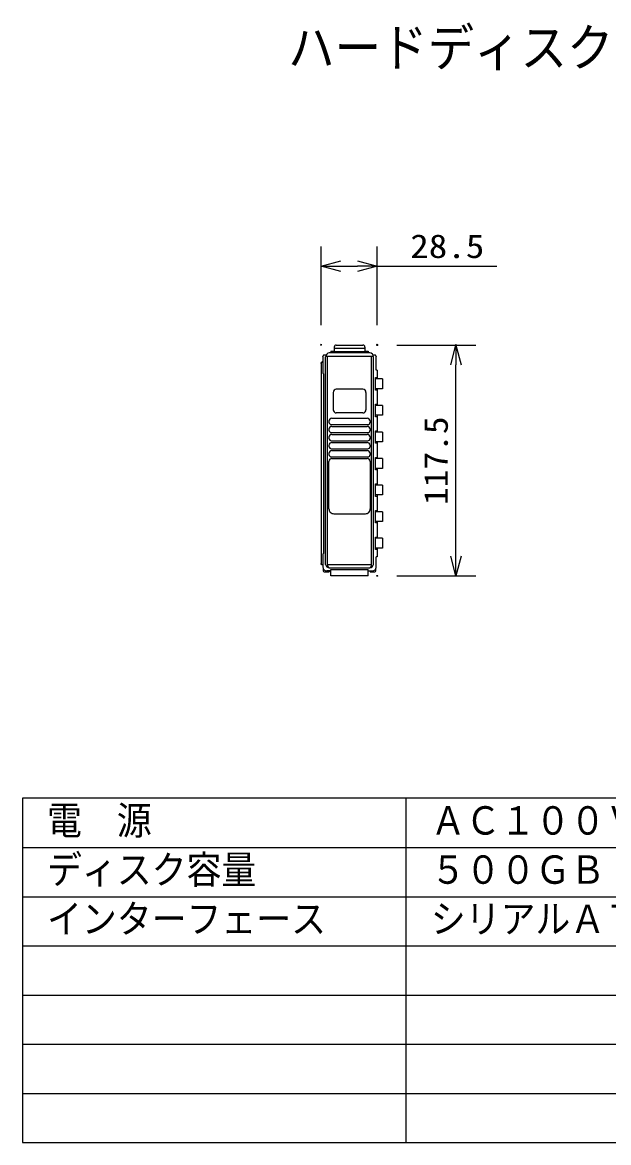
# Model space of a CAD drawing. Units: millimetres, scale not verified. Extents: x -63 to 63, y -57 to 57.
# Drawn here: x -62.5 to -2.9, y -56.5 to 57.4 of the extents above; entities that cross this region are included whole.
import ezdxf
from ezdxf.enums import TextEntityAlignment as Align

# ---------------------------------------------------------------- set-up
doc = ezdxf.new("R2010")
doc.units = ezdxf.units.MM
doc.header["$LTSCALE"] = 0.190236
doc.header["$PDMODE"] = 32
doc.header["$PDSIZE"] = 0.0951
for name, color, linetype in [('0-0_GAIKEI', 1, 'Continuous'), ('0-1_TOUROKU', 3, 'Continuous'), ('0-2_MOJI1', 7, 'Continuous'), ('0-3_WAKU', 1, 'Continuous')]:
    doc.layers.add(name, color=color, linetype=linetype)
doc.styles.add('ＭＳ ゴシック', font='')
doc.styles.get('ＭＳ ゴシック').set_extended_font_data('MS Gothic')

# ---------------------------------------------------------------- blocks, each defined once
blk = doc.blocks.new('_OPEN30')
at = {"layer": '0-2_MOJI1'}
blk.add_line((0, 0), (-1, 0), dxfattribs=at)
blk.add_lwpolyline([(-1, 0.26795), (0, 0), (-1, -0.26795)], dxfattribs=at)

msp = doc.modelspace()

# ---------------------------------------------------------------- linework, layer by layer
at = {"layer": '0-0_GAIKEI', "color": 7}
for p, q in [((-31.1569, 23.963), (-30.8169, 23.963)), ((-31.1569, 23.9629), (-31.1569, 23.783)), ((-30.8169, 24.383), (-30.8169, 23.783)), ((-30.6169, 24.583), (-27.8969, 24.583)), ((-27.6969, 24.383), (-27.6969, 23.783)), ((-27.6969, 23.963), (-27.3569, 23.963)), ((-27.3569, 23.9629), (-27.3569, 23.783)), ((-32.1569, 22.7078), (-32.1569, 22.808)), ((-31.9969, 22.863), (-31.9569, 22.863)), ((-31.9569, 23.4231), (-31.9569, 21.723)), ((-31.6568, 23.563), (-31.8369, 23.563)), ((-27.2014, 23.783), (-31.3125, 23.783)), ((-26.6773, 23.563), (-26.857, 23.563)), ((-26.5569, 22.043), (-26.5569, 23.4231)), ((-32.1569, 22.703), (-32.1569, 2.383)), ((-31.9569, 21.723), (-31.894, 21.6601)), ((-31.894, 21.6601), (-31.894, 3.3858)), ((-26.4626, 22.043), (-26.5569, 22.043)), ((-26.4626, 22.043), (-26.4626, 21.143)), ((-25.8969, 21.143), (-26.608, 21.143)), ((-25.8969, 21.143), (-25.8969, 20.143)), ((-25.8969, 20.143), (-26.608, 20.143)), ((-26.4626, 20.143), (-26.4626, 18.443)), ((-25.8969, 18.443), (-26.608, 18.443)), ((-25.8969, 18.443), (-25.8969, 17.443)), ((-25.8969, 17.443), (-26.608, 17.443)), ((-26.4626, 17.443), (-26.4626, 15.743)), ((-25.8969, 15.743), (-26.608, 15.743)), ((-25.8969, 15.743), (-25.8969, 14.743)), ((-25.8969, 14.743), (-26.608, 14.743)), ((-26.4626, 14.743), (-26.4626, 13.043)), ((-25.8969, 13.043), (-26.608, 13.043)), ((-25.8969, 13.043), (-25.8969, 12.043)), ((-25.8969, 12.043), (-26.608, 12.043)), ((-26.4626, 12.043), (-26.4626, 10.343)), ((-26.608, 10.468), (-26.4626, 10.468)), ((-25.8969, 10.343), (-26.608, 10.343)), ((-25.8969, 10.343), (-25.8969, 9.343)), ((-25.8969, 9.343), (-26.608, 9.343)), ((-26.4626, 9.1979), (-26.608, 9.1979)), ((-26.4626, 9.343), (-26.4626, 7.643)), ((-25.8969, 7.643), (-26.608, 7.643)), ((-25.8969, 7.643), (-25.8969, 6.643)), ((-25.8969, 6.643), (-26.608, 6.643)), ((-26.4626, 6.643), (-26.4626, 4.943)), ((-25.8969, 4.943), (-26.608, 4.943)), ((-25.8969, 4.943), (-25.8969, 3.943)), ((-25.8969, 3.943), (-26.608, 3.943)), ((-26.4626, 3.943), (-26.4626, 3.043)), ((-32.1569, 2.278), (-32.1569, 2.3781)), ((-32.1173, 2.278), (-32.1569, 2.278)), ((-31.9569, 3.323), (-31.894, 3.3858)), ((-31.9569, 3.323), (-31.9569, 2.0062)), ((-26.5569, 2.0062), (-26.5569, 3.043)), ((-26.4626, 3.043), (-26.5569, 3.043)), ((-31.9969, 2.223), (-31.9569, 2.223)), ((-31.9369, 1.8871), (-31.9369, 1.623)), ((-31.8369, 1.523), (-31.3369, 1.523)), ((-31.1569, 1.6267), (-31.5774, 1.6267)), ((-31.3369, 1.6267), (-31.3369, 1.523)), ((-31.1569, 1.1231), (-31.1569, 1.7685)), ((-31.1569, 1.7685), (-27.3569, 1.7685)), ((-27.3569, 1.1231), (-27.3569, 1.7685)), ((-27.3569, 1.6267), (-26.9364, 1.6267)), ((-27.1769, 1.6267), (-27.1769, 1.523)), ((-27.1769, 1.523), (-26.6769, 1.523)), ((-26.5769, 1.623), (-26.5769, 1.887)), ((-27.3569, 1.123), (-31.1569, 1.123))]:
    msp.add_line(p, q, dxfattribs=at)
at = {"layer": '0-0_GAIKEI'}
for p, q in [((-30.8169, 24.283), (-27.6969, 24.283)), ((-30.8169, 23.9422), (-27.6969, 23.9422)), ((-31.6872, 2.2609), (-31.6985, 23.383)), ((-31.6909, 23.4448), (-26.8229, 23.4448)), ((-31.4951, 2.2706), (-31.4966, 23.4448)), ((-27.0187, 2.2706), (-27.0172, 23.4448)), ((-26.8266, 2.2609), (-26.8154, 23.383)), ((-26.608, 21.268), (-26.4626, 21.268)), ((-26.608, 19.9979), (-26.608, 21.268)), ((-30.9269, 19.7574), (-30.9269, 18.0082)), ((-27.9119, 20.0824), (-30.6019, 20.0824)), ((-27.5869, 19.7574), (-27.5869, 18.0082)), ((-26.4626, 19.9979), (-26.608, 19.9979)), ((-26.608, 18.568), (-26.4626, 18.568)), ((-26.608, 17.2979), (-26.608, 18.568)), ((-31.0547, 17.1415), (-27.4591, 17.1415)), ((-27.9119, 17.6832), (-30.6019, 17.6832)), ((-26.4626, 17.2979), (-26.608, 17.2979)), ((-31.3453, 16.8513), (-31.3453, 16.7487)), ((-31.3453, 16.0295), (-31.3453, 15.9269)), ((-31.0952, 16.4987), (-27.4186, 16.4987)), ((-31.0547, 16.3198), (-27.4591, 16.3198)), ((-27.1686, 16.8513), (-27.1685, 16.7487)), ((-27.1686, 16.0295), (-27.1685, 15.9269)), ((-31.3453, 15.2079), (-31.3453, 15.1053)), ((-31.0952, 15.6769), (-27.4186, 15.6769)), ((-31.0952, 14.8553), (-27.4186, 14.8553)), ((-31.0547, 15.4982), (-27.4591, 15.4982)), ((-27.1686, 15.2079), (-27.1685, 15.1053)), ((-26.608, 14.5979), (-26.608, 15.868)), ((-26.608, 15.868), (-26.4626, 15.868)), ((-31.3453, 14.3865), (-31.3453, 14.2839)), ((-31.0952, 14.0339), (-27.4186, 14.0339)), ((-31.0547, 14.6768), (-27.4591, 14.6768)), ((-31.0547, 13.8555), (-27.4591, 13.8555)), ((-27.1686, 14.3865), (-27.1685, 14.2839)), ((-26.4626, 14.5979), (-26.608, 14.5979)), ((-31.3534, 7.9163), (-31.3547, 12.7531)), ((-31.3453, 13.5652), (-31.3453, 13.4626)), ((-31.0952, 13.2126), (-27.4186, 13.2126)), ((-31.0543, 13.0532), (-27.4596, 13.0532)), ((-27.1686, 13.5652), (-27.1685, 13.4626)), ((-27.1591, 12.7531), (-27.1604, 7.9163)), ((-26.608, 11.8979), (-26.608, 13.168)), ((-26.608, 13.168), (-26.4626, 13.168)), ((-26.4626, 11.8979), (-26.608, 11.8979)), ((-26.608, 9.1979), (-26.608, 10.468)), ((-30.8694, 7.4364), (-27.6445, 7.4364)), ((-26.608, 6.4979), (-26.608, 7.768)), ((-26.608, 7.768), (-26.4626, 7.768)), ((-26.4626, 6.4979), (-26.608, 6.4979)), ((-26.608, 3.7979), (-26.608, 5.068)), ((-26.608, 5.068), (-26.4626, 5.068)), ((-26.4626, 3.7979), (-26.608, 3.7979)), ((-31.4951, 2.2706), (-27.0187, 2.2706)), ((-31.3055, 1.9304), (-27.2083, 1.9304))]:
    msp.add_line(p, q, dxfattribs=at)
at = {"layer": '0-0_GAIKEI', "color": 7}
for points in [[(-31.9569, 23.4231), (-31.9569, 23.424), (-31.9568, 23.4249), (-31.9568, 23.4257), (-31.9567, 23.4266), (-31.9567, 23.4274), (-31.9566, 23.4283), (-31.9566, 23.4292), (-31.9565, 23.43), (-31.9565, 23.4309), (-31.9564, 23.4318), (-31.9563, 23.4326), (-31.9563, 23.4335), (-31.9562, 23.4343), (-31.9561, 23.4352), (-31.956, 23.436), (-31.9559, 23.4369), (-31.9558, 23.4378), (-31.9557, 23.4386), (-31.9556, 23.4395), (-31.9555, 23.4403), (-31.9553, 23.4412), (-31.9552, 23.442), (-31.955, 23.4429), (-31.9549, 23.4437), (-31.9547, 23.4445), (-31.9545, 23.4454), (-31.9543, 23.4462), (-31.9541, 23.4471), (-31.9539, 23.4479), (-31.9537, 23.4487), (-31.9535, 23.4496), (-31.9532, 23.4504), (-31.953, 23.4512), (-31.9527, 23.4521), (-31.9525, 23.4529), (-31.9522, 23.4537), (-31.9519, 23.4545), (-31.9516, 23.4553), (-31.9514, 23.4561)], [(-31.9514, 23.4561), (-31.9511, 23.457), (-31.9508, 23.4578), (-31.9504, 23.4586), (-31.9501, 23.4594), (-31.9498, 23.4602), (-31.9495, 23.461), (-31.9491, 23.4618), (-31.9488, 23.4626), (-31.9484, 23.4633), (-31.9481, 23.4641), (-31.9477, 23.4649), (-31.9473, 23.4657), (-31.947, 23.4665), (-31.9466, 23.4672), (-31.9462, 23.468), (-31.9458, 23.4688), (-31.9454, 23.4695), (-31.945, 23.4703), (-31.9446, 23.4711), (-31.9442, 23.4718), (-31.9438, 23.4726), (-31.9433, 23.4733), (-31.9429, 23.4741), (-31.9424, 23.4748), (-31.942, 23.4755), (-31.9415, 23.4763), (-31.9411, 23.477), (-31.9406, 23.4777), (-31.9402, 23.4785), (-31.9397, 23.4792), (-31.9392, 23.4799), (-31.9387, 23.4806), (-31.9382, 23.4813), (-31.9377, 23.482), (-31.9372, 23.4827), (-31.9367, 23.4834), (-31.9362, 23.4841), (-31.9356, 23.4848), (-31.9351, 23.4854)], [(-31.9351, 23.4854), (-31.9346, 23.4861), (-31.934, 23.4868)], [(-31.3117, 23.783), (-31.3118, 23.783), (-31.3118, 23.783), (-31.3119, 23.783), (-31.312, 23.783), (-31.312, 23.783), (-31.3121, 23.783), (-31.3122, 23.783), (-31.3123, 23.783), (-31.3123, 23.783), (-31.3124, 23.783), (-31.3125, 23.783)], [(-31.3116, 23.7829), (-31.3117, 23.7829), (-31.3118, 23.7829), (-31.3118, 23.7829), (-31.3119, 23.7829), (-31.312, 23.7829), (-31.312, 23.7829), (-31.3121, 23.7829), (-31.3122, 23.7829), (-31.3122, 23.7829), (-31.3123, 23.7829), (-31.3124, 23.7829)], [(-31.3091, 23.783), (-31.3091, 23.783), (-31.3092, 23.783), (-31.3093, 23.783), (-31.3093, 23.783), (-31.3094, 23.783), (-31.3095, 23.783), (-31.3095, 23.783), (-31.3096, 23.783), (-31.3097, 23.783), (-31.3097, 23.783), (-31.3098, 23.783), (-31.3099, 23.783), (-31.3099, 23.783), (-31.31, 23.783), (-31.3101, 23.783), (-31.3101, 23.783), (-31.3102, 23.783), (-31.3103, 23.783), (-31.3103, 23.783), (-31.3104, 23.783), (-31.3105, 23.783), (-31.3106, 23.783), (-31.3106, 23.783), (-31.3107, 23.783), (-31.3108, 23.783), (-31.3108, 23.783), (-31.3109, 23.783), (-31.311, 23.783), (-31.311, 23.783), (-31.3111, 23.783), (-31.3112, 23.783), (-31.3112, 23.783), (-31.3113, 23.783), (-31.3114, 23.783), (-31.3114, 23.783), (-31.3115, 23.783), (-31.3116, 23.783), (-31.3116, 23.783), (-31.3117, 23.783)], [(-31.3091, 23.783), (-31.3091, 23.783), (-31.3092, 23.783), (-31.3093, 23.783), (-31.3093, 23.783), (-31.3094, 23.783), (-31.3095, 23.783), (-31.3095, 23.783), (-31.3096, 23.783), (-31.3097, 23.783), (-31.3097, 23.783), (-31.3098, 23.783), (-31.3098, 23.783), (-31.3099, 23.783), (-31.31, 23.783), (-31.31, 23.783), (-31.3101, 23.783), (-31.3102, 23.783), (-31.3102, 23.783), (-31.3103, 23.783), (-31.3104, 23.783), (-31.3104, 23.783), (-31.3105, 23.783), (-31.3106, 23.783), (-31.3106, 23.783), (-31.3107, 23.783), (-31.3108, 23.783), (-31.3108, 23.783), (-31.3109, 23.783), (-31.311, 23.783), (-31.311, 23.783), (-31.3111, 23.783), (-31.3112, 23.783), (-31.3112, 23.7829), (-31.3113, 23.7829), (-31.3114, 23.7829), (-31.3114, 23.7829), (-31.3115, 23.7829), (-31.3116, 23.7829), (-31.3116, 23.7829)], [(-27.204, 23.783), (-27.2041, 23.783), (-27.2042, 23.783), (-27.2042, 23.783), (-27.2043, 23.783), (-27.2044, 23.783), (-27.2044, 23.783), (-27.2045, 23.783), (-27.2046, 23.783), (-27.2046, 23.783), (-27.2047, 23.783), (-27.2048, 23.783)], [(-27.204, 23.783), (-27.2041, 23.783), (-27.2041, 23.783), (-27.2042, 23.783), (-27.2043, 23.783), (-27.2044, 23.783), (-27.2044, 23.783), (-27.2045, 23.783), (-27.2046, 23.783), (-27.2046, 23.783), (-27.2047, 23.783), (-27.2048, 23.783), (-27.2048, 23.783)], [(-27.2015, 23.7829), (-27.2015, 23.7829), (-27.2016, 23.7829), (-27.2017, 23.7829), (-27.2017, 23.7829), (-27.2018, 23.7829), (-27.2019, 23.7829), (-27.2019, 23.7829), (-27.202, 23.7829), (-27.2021, 23.7829), (-27.2021, 23.7829), (-27.2022, 23.7829), (-27.2023, 23.7829), (-27.2023, 23.7829), (-27.2024, 23.7829), (-27.2025, 23.7829), (-27.2025, 23.7829), (-27.2026, 23.783), (-27.2027, 23.783), (-27.2027, 23.783), (-27.2028, 23.783), (-27.2028, 23.783), (-27.2029, 23.783), (-27.203, 23.783), (-27.203, 23.783), (-27.2031, 23.783), (-27.2032, 23.783), (-27.2032, 23.783), (-27.2033, 23.783), (-27.2034, 23.783), (-27.2034, 23.783), (-27.2035, 23.783), (-27.2036, 23.783), (-27.2036, 23.783), (-27.2037, 23.783), (-27.2038, 23.783), (-27.2038, 23.783), (-27.2039, 23.783), (-27.204, 23.783), (-27.204, 23.783)], [(-27.2014, 23.783), (-27.2014, 23.783), (-27.2015, 23.783), (-27.2016, 23.783), (-27.2016, 23.783), (-27.2017, 23.783), (-27.2018, 23.783), (-27.2018, 23.783), (-27.2019, 23.783), (-27.202, 23.783), (-27.202, 23.783), (-27.2021, 23.783), (-27.2022, 23.783), (-27.2022, 23.783), (-27.2023, 23.783), (-27.2024, 23.783), (-27.2025, 23.783), (-27.2025, 23.783), (-27.2026, 23.783), (-27.2027, 23.783), (-27.2027, 23.783), (-27.2028, 23.783), (-27.2029, 23.783), (-27.2029, 23.783), (-27.203, 23.783), (-27.2031, 23.783), (-27.2031, 23.783), (-27.2032, 23.783), (-27.2033, 23.783), (-27.2033, 23.783), (-27.2034, 23.783), (-27.2035, 23.783), (-27.2035, 23.783), (-27.2036, 23.783), (-27.2037, 23.783), (-27.2037, 23.783), (-27.2038, 23.783), (-27.2039, 23.783), (-27.2039, 23.783), (-27.204, 23.783)], [(-26.6524, 23.5598), (-26.6523, 23.5598), (-26.6522, 23.5598), (-26.6522, 23.5598), (-26.6521, 23.5597), (-26.652, 23.5597), (-26.6519, 23.5597), (-26.6518, 23.5597), (-26.6517, 23.5596), (-26.6517, 23.5596), (-26.6516, 23.5596), (-26.6515, 23.5596), (-26.6514, 23.5596), (-26.6513, 23.5595), (-26.6513, 23.5595), (-26.6512, 23.5595), (-26.6511, 23.5595), (-26.651, 23.5594), (-26.6509, 23.5594), (-26.6508, 23.5594), (-26.6508, 23.5594), (-26.6507, 23.5594), (-26.6506, 23.5593), (-26.6505, 23.5593), (-26.6504, 23.5593), (-26.6503, 23.5593), (-26.6503, 23.5592), (-26.6502, 23.5592), (-26.6501, 23.5592), (-26.65, 23.5592), (-26.6499, 23.5592), (-26.6499, 23.5591), (-26.6498, 23.5591), (-26.6497, 23.5591), (-26.6496, 23.5591), (-26.6495, 23.559), (-26.6494, 23.559), (-26.6494, 23.559), (-26.6493, 23.559), (-26.6492, 23.5589)], [(-26.6492, 23.5589), (-26.6491, 23.5589), (-26.649, 23.5589), (-26.649, 23.5589), (-26.6489, 23.5588), (-26.6488, 23.5588), (-26.6487, 23.5588), (-26.6486, 23.5588), (-26.6486, 23.5587), (-26.6485, 23.5587), (-26.6484, 23.5587), (-26.6483, 23.5587)], [(-26.6288, 23.5504), (-26.6287, 23.5503), (-26.6287, 23.5503), (-26.6286, 23.5502), (-26.6285, 23.5502), (-26.6284, 23.5501), (-26.6284, 23.5501), (-26.6283, 23.5501), (-26.6282, 23.55), (-26.6281, 23.55), (-26.6281, 23.5499), (-26.628, 23.5499), (-26.6279, 23.5499), (-26.6279, 23.5498), (-26.6278, 23.5498), (-26.6277, 23.5497), (-26.6276, 23.5497), (-26.6276, 23.5496), (-26.6275, 23.5496), (-26.6274, 23.5496), (-26.6273, 23.5495), (-26.6273, 23.5495), (-26.6272, 23.5494), (-26.6271, 23.5494), (-26.6271, 23.5493), (-26.627, 23.5493), (-26.6269, 23.5493), (-26.6268, 23.5492), (-26.6268, 23.5492), (-26.6267, 23.5491), (-26.6266, 23.5491), (-26.6265, 23.549), (-26.6265, 23.549), (-26.6264, 23.549), (-26.6263, 23.5489), (-26.6263, 23.5489), (-26.6262, 23.5488), (-26.6261, 23.5488), (-26.626, 23.5487), (-26.626, 23.5487)], [(-26.626, 23.5487), (-26.6259, 23.5487), (-26.6258, 23.5486), (-26.6257, 23.5486), (-26.6257, 23.5485), (-26.6256, 23.5485), (-26.6255, 23.5484), (-26.6255, 23.5484), (-26.6254, 23.5484), (-26.6253, 23.5483), (-26.6252, 23.5483), (-26.6252, 23.5482)], [(-26.5798, 23.4868), (-26.5792, 23.4861), (-26.5787, 23.4854), (-26.5782, 23.4848), (-26.5776, 23.4841), (-26.5771, 23.4834), (-26.5766, 23.4827), (-26.5761, 23.482), (-26.5756, 23.4813), (-26.5751, 23.4806), (-26.5746, 23.4799), (-26.5741, 23.4792), (-26.5737, 23.4785), (-26.5732, 23.4777), (-26.5727, 23.477), (-26.5723, 23.4763), (-26.5718, 23.4755), (-26.5714, 23.4748), (-26.5709, 23.4741), (-26.5705, 23.4733), (-26.5701, 23.4726), (-26.5696, 23.4718), (-26.5692, 23.4711), (-26.5688, 23.4703), (-26.5684, 23.4695), (-26.568, 23.4688), (-26.5676, 23.468), (-26.5672, 23.4672), (-26.5668, 23.4665), (-26.5665, 23.4657), (-26.5661, 23.4649), (-26.5657, 23.4641), (-26.5654, 23.4633), (-26.565, 23.4626), (-26.5647, 23.4618), (-26.5643, 23.461), (-26.564, 23.4602), (-26.5637, 23.4594), (-26.5634, 23.4586), (-26.5631, 23.4578)], [(-26.5631, 23.4578), (-26.5628, 23.457), (-26.5625, 23.4561), (-26.5622, 23.4553), (-26.5619, 23.4545), (-26.5616, 23.4537), (-26.5613, 23.4529), (-26.5611, 23.4521), (-26.5608, 23.4512), (-26.5606, 23.4504), (-26.5603, 23.4496), (-26.5601, 23.4487), (-26.5599, 23.4479), (-26.5597, 23.4471), (-26.5595, 23.4462), (-26.5593, 23.4454), (-26.5591, 23.4445), (-26.5589, 23.4437), (-26.5588, 23.4429), (-26.5586, 23.442), (-26.5585, 23.4412), (-26.5583, 23.4403), (-26.5582, 23.4395), (-26.5581, 23.4386), (-26.558, 23.4378), (-26.5579, 23.4369), (-26.5578, 23.436), (-26.5577, 23.4352), (-26.5576, 23.4343), (-26.5575, 23.4335), (-26.5575, 23.4326), (-26.5574, 23.4318), (-26.5573, 23.4309), (-26.5573, 23.43), (-26.5572, 23.4292), (-26.5572, 23.4283), (-26.5571, 23.4274), (-26.5571, 23.4266), (-26.557, 23.4257), (-26.557, 23.4249)], [(-26.557, 23.4249), (-26.5569, 23.424), (-26.5569, 23.4231), (-26.5569, 23.4231)]]:
    msp.add_lwpolyline(points, dxfattribs=at)
for centre, radius, start, end in [((-30.6169, 24.383), 0.2, 90, 180), ((-27.8969, 24.383), 0.2, 0, 90), ((-31.9969, 22.703), 0.16, 90, 180), ((-31.8369, 23.463), 0.1, 90, 167.02977), ((-31.2777, 23.3632), 0.4212, 94.73487, 177.30426), ((-27.2361, 23.3632), 0.4212, 2.69574, 85.26513), ((-26.6769, 23.463), 0.1, 12.69134, 90), ((-31.9969, 2.383), 0.16, 180, 270), ((-31.5776, 2.006), 0.3793, 179.96857, 270.03143), ((-31.8369, 1.623), 0.1, 180, 270), ((-26.9362, 2.006), 0.3793, 269.96857, 0.03143), ((-26.6769, 1.623), 0.1, 270, 0)]:
    msp.add_arc(centre, radius, start, end, dxfattribs=at)
at = {"layer": '0-0_GAIKEI'}
for centre, radius, start, end in [((-30.6019, 19.7574), 0.325, 90, 180), ((-27.9119, 19.7574), 0.325, 0, 90), ((-31.0549, 16.8512), 0.2904, 89.96059, 179.97889), ((-30.6019, 18.0082), 0.325, 180, 270), ((-27.9119, 18.0082), 0.325, 270, 0), ((-27.4589, 16.8512), 0.2904, 0.02111, 90.03941), ((-31.0549, 16.0294), 0.2904, 89.96059, 179.97889), ((-31.0953, 16.7486), 0.2499, 179.97901, 270.0226), ((-27.4589, 16.0294), 0.2904, 0.02111, 90.03941), ((-27.4185, 16.7486), 0.2499, 269.9774, 0.02099), ((-31.0549, 15.2078), 0.2904, 89.96059, 179.97889), ((-31.0953, 15.9268), 0.2499, 179.97901, 270.0226), ((-31.0953, 15.1052), 0.2499, 179.97901, 270.0226), ((-27.4589, 15.2078), 0.2904, 0.02111, 90.03941), ((-27.4185, 15.9268), 0.2499, 269.9774, 0.02099), ((-27.4185, 15.1052), 0.2499, 269.9774, 0.02099), ((-31.0549, 14.3864), 0.2904, 89.96059, 179.97889), ((-31.0549, 13.5651), 0.2904, 89.96059, 179.97889), ((-31.0953, 14.2838), 0.2499, 179.97901, 270.0226), ((-27.4589, 14.3864), 0.2904, 0.02111, 90.03941), ((-27.4589, 13.5651), 0.2904, 0.02111, 90.03941), ((-27.4185, 14.2838), 0.2499, 269.9774, 0.02099), ((-31.0545, 12.753), 0.3002, 89.94882, 179.98954), ((-31.0953, 13.4626), 0.2499, 179.97901, 270.0226), ((-27.4593, 12.753), 0.3002, 0.01046, 90.05118), ((-27.4185, 13.4626), 0.2499, 269.9774, 0.02099), ((-30.8718, 7.918), 0.4816, 180.2091, 270.29137), ((-27.642, 7.918), 0.4816, 269.70863, 359.7909), ((-31.2879, 2.3363), 0.4064, 190.70295, 267.51717), ((-31.1152, 2.2553), 0.3766, 177.67877, 239.6467), ((-27.3987, 2.2553), 0.3766, 300.3533, 2.32123), ((-27.2259, 2.3363), 0.4064, 272.48283, 349.29705)]:
    msp.add_arc(centre, radius, start, end, dxfattribs=at)
at = {"layer": '0-1_TOUROKU'}
for p, q in [((-32.1569, 26.6129), (-32.1569, 34.6029)), ((-26.4626, 26.6129), (-26.4626, 34.6029)), ((-30.1569, 32.6029), (-28.4626, 32.6029)), ((-26.4626, 32.6029), (-14.2959, 32.6029)), ((-24.4389, 24.583), (-16.4389, 24.583)), ((-18.4389, 3.123), (-18.4389, 22.583)), ((-24.4389, 1.123), (-16.4389, 1.123))]:
    msp.add_line(p, q, dxfattribs=at)
at = {"layer": '0-2_MOJI1'}
for p in [(-26.4626, 32.6029), (-32.1569, 24.6129), (-26.4626, 24.6129), (-26.4389, 24.583), (-18.4389, 24.583), (-26.4389, 1.123)]:
    msp.add_point(p, dxfattribs=at)
at = {"layer": '0-3_WAKU', "color": 4}
for p, q in [((-62.5001, -21.5), (-62.5001, -56.5001)), ((62.5001, -21.5), (-62.5001, -21.5)), ((-23.5, -56.5001), (-23.5, -21.5)), ((-62.5001, -56.5001), (62.5001, -56.5001))]:
    msp.add_line(p, q, dxfattribs=at)
at = {"layer": '0-3_WAKU'}
for p, q in [((-62.5001, -26.5), (62.5001, -26.5)), ((-62.5001, -31.5001), (62.5001, -31.5001)), ((-62.5001, -36.5001), (62.5001, -36.5001)), ((-62.5001, -41.5001), (62.5001, -41.5001)), ((-62.5001, -46.5001), (62.5001, -46.5001)), ((-62.5001, -51.5001), (62.5001, -51.5001))]:
    msp.add_line(p, q, dxfattribs=at)

# ---------------------------------------------------------------- block references
at = {"layer": '0-1_TOUROKU', "xscale": 2, "yscale": 2}
for p, rotation in [((-32.1569, 32.6029), 180), ((-18.4389, 24.583), 90), ((-18.4389, 1.123), 270)]:
    msp.add_blockref('_OPEN30', p, dxfattribs=dict(at, rotation=rotation))
msp.add_blockref('_OPEN30', (-26.4626, 32.6029), dxfattribs=at)

# ---------------------------------------------------------------- texts
at = {"layer": '0-1_TOUROKU', "style": 'ＭＳ ゴシック', "width": 1.15}
msp.add_text('28.5', height=2.406, dxfattribs=at).set_placement((-23.0866, 32.7125), align=Align.BOTTOM_LEFT)
at = {"layer": '0-1_TOUROKU', "style": 'ＭＳ ゴシック', "width": 1.1}
msp.add_text('117.5', height=2.406, rotation=90, dxfattribs=at).set_placement((-18.5485, 8.3254), align=Align.BOTTOM_LEFT)
at = {"layer": '0-2_MOJI1', "color": 2, "style": 'ＭＳ ゴシック', "width": 0.9}
for s, height, p in [('ハードディスクユニット', 3.848, (-35.5001, 51.7599)), ('電\u3000源', 2.887, (-60.0001, -26.0552)), ('ＡＣ１００Ｖ\u3000５０／６０Ｈｚ', 2.887, (-21, -26.0552)), ('ディスク容量', 2.887, (-60.0001, -31.0552)), ('５００ＧＢ', 2.887, (-21, -31.0552)), ('インターフェース', 2.887, (-60.0001, -36.0552)), ('シリアルＡＴＡ', 2.887, (-21, -36.0552))]:
    msp.add_text(s, height=height, dxfattribs=at).set_placement(p, align=Align.BOTTOM_LEFT)

doc.saveas('drawing.dxf')
